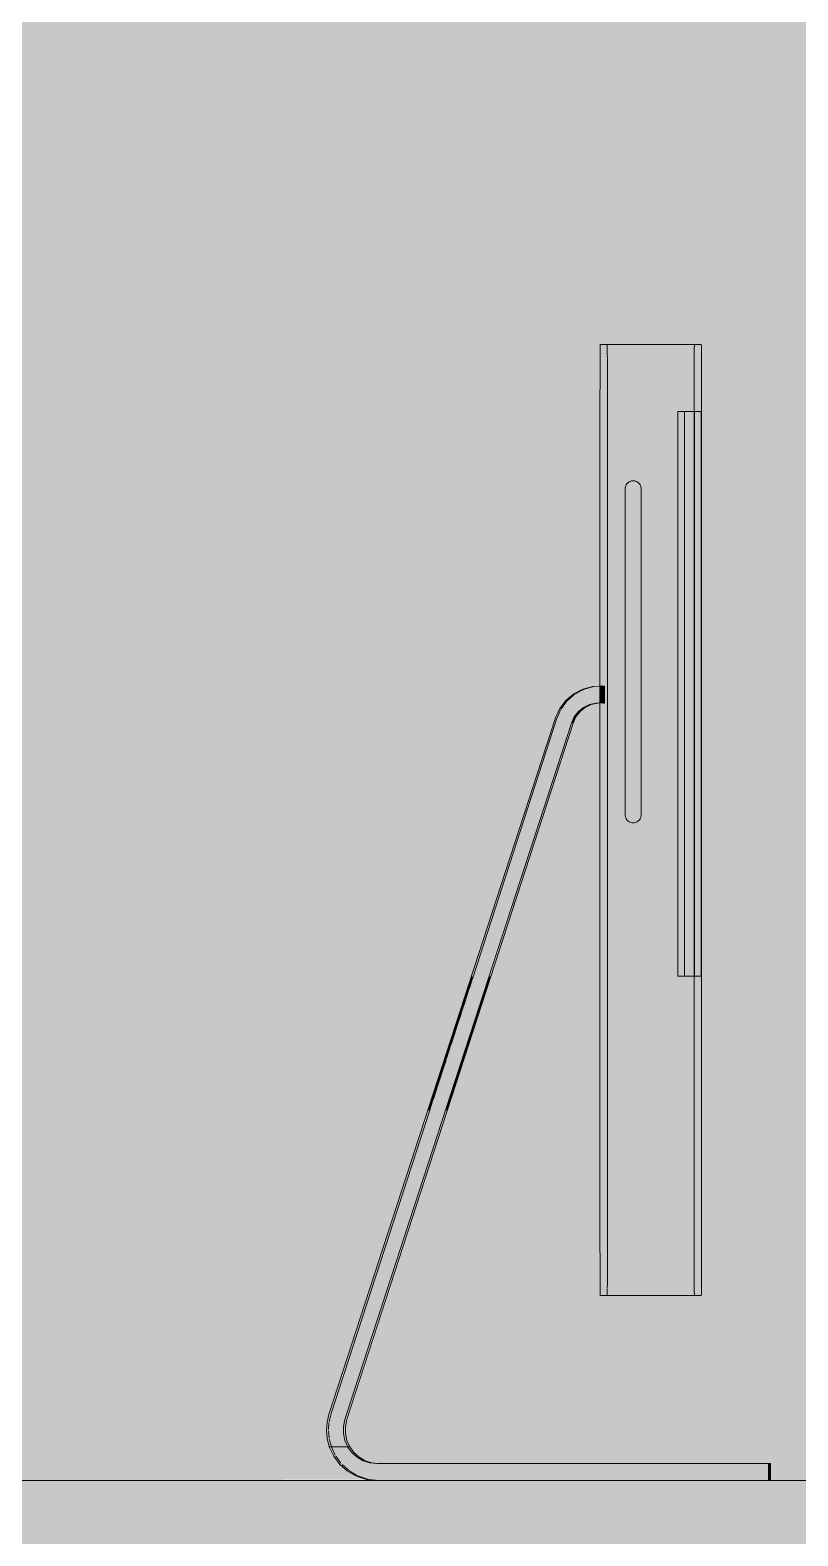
# Model space of a CAD drawing. Header units: millimetres. Extents: x 855 to 48623, y -2192 to 8255.
# Drawn here: x 25511 to 25801, y 4929 to 5498 of the extents above; entities that cross this region are included whole.
import ezdxf

# ---------------------------------------------------------------- set-up
doc = ezdxf.new("R2010")
doc.units = ezdxf.units.MM
doc.layers.add('A-WALL-PATT', color=7, linetype='Continuous', lineweight=9)
for name, color, linetype, lineweight, true_color, transparency in [('I-FURN-10', 7, 'Continuous', 9, 0xf9f9f9, 0.7), ('I-FURN-13', 7, 'Continuous', 9, 0x395f96, 0.7), ('I-FURN-5', 7, 'Continuous', 9, 0x7f7f7f, 0.7)]:
    doc.layers.add(name, color=color, linetype=linetype, lineweight=lineweight, true_color=true_color, transparency=transparency)
for name, color, linetype, lineweight, true_color in [('I-FURN-104', 7, 'Continuous', 9, 0xa3aebf), ('I-FURN-14', 7, 'Continuous', 9, 0xb8b8b8), ('I-FURN-4', 7, 'Continuous', 9, 0xacacac), ('I-FURN-6', 7, 'Continuous', 9, 0xc0c0c0), ('I-FURN-7', 7, 'Continuous', 9, 0x9e9e9e), ('I-FURN-9', 7, 'Continuous', 9, 0xd1d1d1)]:
    doc.layers.add(name, color=color, linetype=linetype, lineweight=lineweight, true_color=true_color)

# ---------------------------------------------------------------- blocks, each defined once
blk = doc.blocks.new('Стол базовый прямоугольный - 1_2-26230909-Развертка 2_03-2')
at = {"layer": 'I-FURN-5'}
blk.add_hatch(color=256, dxfattribs=at).paths.add_polyline_path([(2860, 4910), (2900, 4910), (2900, 4950), (2300, 4950), (2300, 4910), (2810.43, 4910)])
at = {"layer": 'I-FURN-6'}
blk.add_line((2300, 4950), (2900, 4950), dxfattribs=at)
blk = doc.blocks.new('iMac_G5_Computer_17quot_Screen_Model_4681 - iMac_G5_Computer_17quot_Screen_Model_4681-V18-Развертка 2_03-2')
at = {"layer": 'I-FURN-10'}
for points in [[(5695.25, 5360.21), (5730.81, 5360.21), (5730.81, 5379.26), (5695.38, 5379.26), (5695.29, 5373.68), (5695.25, 5360.21)], [(5730.93, 5019.85), (5733.51, 5019.85), (5733.57, 5022.4), (5733.63, 5063.76), (5733.47, 5379.26), (5730.93, 5379.26), (5730.92, 5353.86), (5733.47, 5353.86), (5733.47, 5140.5), (5730.81, 5140.5), (5730.93, 5020.5)], [(5730.9, 5019.85), (5730.93, 5019.85), (5730.85, 5025.43), (5730.72, 5038.9), (5695.25, 5038.9), (5695.38, 5019.85), (5730.87, 5019.85)]]:
    blk.add_hatch(color=256, dxfattribs=at).paths.add_polyline_path(points)
h = blk.add_hatch(color=256, dxfattribs=at)
h.paths.add_polyline_path([(5695.25, 5038.9), (5730.81, 5038.9), (5730.81, 5140.5), (5724.63, 5140.5), (5724.63, 5353.86), (5730.81, 5353.86), (5730.81, 5360.21), (5695.25, 5360.21), (5695.25, 5250.04), (5696.97, 5250.07), (5696.97, 5243.69), (5695.25, 5243.69), (5695.25, 5038.9)])
h.paths.add_polyline_path([(5707, 5198.57), (5705.65, 5199.34), (5704.88, 5200.69), (5704.77, 5201.46), (5704.88, 5325.49), (5705.65, 5326.84), (5707, 5327.61), (5708.55, 5327.61), (5709.9, 5326.84), (5710.67, 5325.49), (5710.78, 5324.71), (5710.67, 5200.69), (5709.9, 5199.34), (5708.55, 5198.57)])
at = {"layer": 'I-FURN-13'}
for points in [[(5730.81, 5140.5), (5730.77, 5353.86), (5724.63, 5353.86), (5724.63, 5140.5), (5729.35, 5140.5)], [(5731.8, 5140.5), (5733.47, 5140.5), (5733.33, 5353.86), (5730.98, 5353.86), (5730.98, 5140.5)], [(5730.85, 5140.5), (5730.98, 5140.5), (5730.81, 5140.5)]]:
    blk.add_hatch(color=256, dxfattribs=at).paths.add_polyline_path(points)
at = {"layer": 'I-FURN-5'}
for points in [[(5708.55, 5198.57), (5709.9, 5199.34), (5710.67, 5200.69), (5710.77, 5201.46), (5710.67, 5325.49), (5709.9, 5326.84), (5708.55, 5327.61), (5707, 5327.61), (5705.65, 5326.84), (5704.88, 5325.49), (5704.77, 5324.71), (5704.88, 5200.69), (5705.65, 5199.34), (5707, 5198.57)], [(5599.96, 4962.7), (5598.73, 4965.83), (5598.33, 4969.05), (5598.33, 4970.38), (5599.65, 4975.36), (5636.9, 5089.89), (5630.6, 5089.89), (5635.08, 5103.3), (5647.26, 5140.31), (5653.3, 5140.31), (5685.11, 5237.57), (5686.1, 5239.24), (5687.71, 5241), (5689.68, 5242.39), (5692.5, 5243.44), (5693.82, 5243.73), (5695.25, 5243.73), (5695.25, 5250.04), (5691.35, 5249.67), (5688.09, 5248.66), (5684.48, 5246.52), (5682.36, 5244.75), (5680.03, 5241.68), (5677.79, 5236.2), (5592.14, 4972.03), (5592.01, 4967.72), (5592.36, 4965.13), (5592.99, 4962.7), (5599.94, 4962.7)], [(5696.36, 5243.69), (5696.36, 5250.07), (5695.25, 5250.04), (5695.25, 5243.71)], [(5696.36, 5243.69), (5696.97, 5243.69), (5696.97, 5250.07), (5696.36, 5250.07)], [(5684.77, 5236.2), (5685.11, 5236.2), (5686.16, 5238.5), (5687.71, 5240.5), (5689.68, 5242.09), (5687.71, 5241), (5687.09, 5240.5), (5685.11, 5237.57), (5684.72, 5236.2)], [(5598.88, 4972.97), (5599.65, 4972.97), (5684.92, 5236.2), (5684.48, 5236.2), (5653.6, 5140.31), (5653.62, 5140.18), (5649.09, 5125.85), (5637.19, 5089.89), (5636.9, 5089.89), (5599.52, 4974.94)], [(5710.77, 5201.46), (5710.78, 5201.5), (5710.77, 5226.66)], [(5645.28, 5115.1), (5653.22, 5140.31), (5646.98, 5140.31), (5642.75, 5126.9), (5638.94, 5115.1), (5645.1, 5115.1)], [(5645.6, 5115.1), (5645.61, 5115.1), (5649.43, 5127.81), (5645.28, 5115.1)], [(5637.08, 5089.89), (5637.27, 5090.02), (5641.76, 5104.22), (5645.1, 5115.1), (5638.94, 5115.1), (5630.6, 5089.89), (5637.06, 5089.89)], [(5637.27, 5089.89), (5641.76, 5103.3), (5645.6, 5115.1), (5645.28, 5115.1), (5637.23, 5089.89)], [(5609.12, 4956.63), (5605.77, 4957.92), (5603.47, 4959.51), (5601.5, 4961.65), (5600.73, 4962.7), (5599.65, 4965.13), (5599.1, 4968.73), (5599.1, 4970.38), (5599.65, 4972.97), (5598.88, 4972.97), (5598.33, 4969.05), (5598.33, 4967.72), (5599.1, 4964.62), (5600.73, 4961.62), (5602.31, 4959.82), (5604.29, 4958.31), (5607.05, 4957.03), (5608.29, 4956.63)], [(5610.93, 4950), (5743.76, 4950), (5743.76, 4956.35), (5608.29, 4956.63), (5604.7, 4958.07), (5603.03, 4959.17), (5600.73, 4961.61), (5599.65, 4962.7), (5592.99, 4962.7), (5594.66, 4959.17), (5598.04, 4955.16), (5599.94, 4953.5), (5603.34, 4951.58), (5608.29, 4950.27)], [(5758.75, 4950), (5758.75, 4956.35), (5743.76, 4956.35), (5743.76, 4950), (5758.33, 4950)], [(5759.72, 4950), (5759.72, 4956.35), (5758.75, 4956.35), (5758.75, 4950)]]:
    blk.add_hatch(color=256, dxfattribs=at).paths.add_polyline_path(points)
at = {"layer": 'I-FURN-104'}
for p, q in [((5724.63, 5353.86), (5727.12, 5353.86)), ((5727.12, 5353.86), (5727.12, 5140.5)), ((5730.81, 5353.86), (5727.12, 5353.86)), ((5733.33, 5353.86), (5730.98, 5353.86)), ((5727.12, 5140.5), (5724.63, 5140.5)), ((5727.12, 5140.5), (5730.81, 5140.5)), ((5730.98, 5140.5), (5733.47, 5140.5))]:
    blk.add_line(p, q, dxfattribs=at)
at = {"layer": 'I-FURN-14'}
for p, q in [((5704.78, 5201.46), (5704.78, 5324.71)), ((5710.78, 5324.71), (5710.78, 5201.46)), ((5696.97, 5250.07), (5696.36, 5250.11)), ((5695.54, 5243.78), (5696.97, 5243.69))]:
    blk.add_line(p, q, dxfattribs=at)
for centre, start_param, end_param in [((5707.78, 5324.71), 1.308997, 1.570796), ((5707.78, 5324.71), 0.525399, 0.785398), ((5707.78, 5324.71), 0.263345, 0.523599), ((5707.78, 5324.71), 5.235988, 5.497787), ((5707.78, 5324.71), 4.712389, 5.235988), ((5707.78, 5201.46), 1.570796, 1.832596), ((5707.78, 5201.46), 4.18879, 4.712389), ((5707.78, 5201.46), 2.356194, 2.616194), ((5707.78, 5201.46), 2.617994, 2.878247), ((5707.78, 5201.46), 3.926991, 4.18879)]:
    blk.add_ellipse(centre, major_axis=(0, 3), ratio=0.999978, start_param=start_param, end_param=end_param, dxfattribs=at)
at = {"layer": 'I-FURN-4'}
for p, q in [((5693.11, 5249.96), (5692.51, 5249.87)), ((5680.39, 5241.19), (5679.07, 5238.16)), ((5694.44, 5243.73), (5695.25, 5243.78)), ((5679.01, 5237.97), (5647.31, 5140.31)), ((5644.12, 5131.94), (5642.46, 5126.9)), ((5638.94, 5115.1), (5640.91, 5121.18)), ((5638.6, 5115.1), (5636.63, 5109.02)), ((5630.94, 5089.89), (5593.62, 4974.94)), ((5593.55, 4974.7), (5592.94, 4972.15)), ((5592.89, 4971.83), (5592.69, 4969.22)), ((5592.69, 4968.73), (5592.92, 4966.06)), ((5592.98, 4965.74), (5593.78, 4962.7)), ((5592.99, 4962.7), (5592.99, 4962.7)), ((5599.94, 4962.7), (5592.99, 4962.7)), ((5593.78, 4962.7), (5595.22, 4959.56)), ((5595.45, 4959.17), (5597.42, 4956.49)), ((5597.81, 4956.06), (5600.2, 4953.9)), ((5744.9, 4956.35), (5611.76, 4956.35)), ((5756.39, 4956.35), (5744.9, 4956.35)), ((5758.22, 4956.35), (5756.39, 4956.35)), ((5759.72, 4956.35), (5758.37, 4956.35)), ((5600.37, 4953.77), (5600.75, 4953.5)), ((5600.75, 4953.5), (5603.46, 4951.9)), ((5607.18, 4950.56), (5607.87, 4950.4)), ((5607.87, 4950.4), (5611.76, 4950)), ((5743.76, 4950), (5610.93, 4950)), ((5750.01, 4950), (5743.76, 4950)), ((5758.75, 4950), (5750.01, 4950)), ((5758.75, 4950), (5759.72, 4950))]:
    blk.add_line(p, q, dxfattribs=at)
at = {"layer": 'I-FURN-4', "flags": 128}
for points in [[(5685.4, 5246.85), (5683, 5244.75), (5682.71, 5244.44)], [(5688.74, 5248.74), (5685.95, 5247.23), (5685.53, 5246.94)], [(5692.45, 5249.86), (5689.38, 5249), (5688.85, 5248.79)], [(5682.57, 5244.29), (5680.67, 5241.68), (5680.5, 5241.4)], [(5644.37, 5131.94), (5645.66, 5136), (5646.54, 5138.85), (5646.98, 5140.31), (5646.94, 5140.31), (5646.43, 5138.85), (5645.47, 5136), (5644.12, 5131.94)], [(5642.46, 5126.9), (5640.58, 5121.18), (5638.6, 5115.1)], [(5640.91, 5121.18), (5642.75, 5126.9), (5644.37, 5131.94)], [(5636.63, 5109.02), (5634.78, 5103.3), (5633.17, 5098.26), (5631.88, 5094.2), (5630.99, 5091.35), (5630.56, 5089.89), (5630.6, 5089.89), (5631.11, 5091.35), (5632.07, 5094.2), (5633.42, 5098.26), (5635.08, 5103.3), (5636.96, 5109.02), (5638.94, 5115.1)], [(5603.6, 4951.83), (5604.15, 4951.58), (5607.08, 4950.58)]]:
    blk.add_lwpolyline(points, dxfattribs=at)
at = {"layer": 'I-FURN-6'}
for p, q in [((5730.93, 5379.26), (5695.38, 5379.26)), ((5733.51, 5379.26), (5730.93, 5379.26)), ((5695.25, 5038.9), (5695.25, 5360.21)), ((5730.81, 5360.21), (5730.81, 5038.9)), ((5733.63, 5038.9), (5733.63, 5360.21)), ((5733.47, 5353.86), (5730.98, 5353.86)), ((5733.47, 5140.5), (5733.47, 5353.86)), ((5695.25, 5250.13), (5693.11, 5249.96)), ((5695.25, 5250.13), (5694.92, 5250.13)), ((5592.83, 4974.94), (5678.43, 5238.16)), ((5684.48, 5236.2), (5598.88, 4972.97)), ((5599.65, 4972.97), (5685.11, 5236.2)), ((5730.98, 5140.5), (5733.47, 5140.5)), ((5695.38, 5019.85), (5730.93, 5019.85)), ((5730.93, 5019.85), (5733.51, 5019.85)), ((5599.94, 4962.7), (5592.99, 4962.7)), ((5610.93, 4956.35), (5743.76, 4956.35)), ((5743.76, 4956.35), (5758.75, 4956.35)), ((5758.75, 4956.35), (5759.72, 4956.35)), ((5759.72, 4950), (5759.72, 4956.35))]:
    blk.add_line(p, q, dxfattribs=at)
at = {"layer": 'I-FURN-6', "flags": 128}
for points in [[(5678.43, 5238.16), (5680.03, 5241.68), (5682.36, 5244.75), (5685.32, 5247.23), (5688.75, 5249), (5692.5, 5249.96), (5695.25, 5250.13)], [(5695.25, 5243.78), (5693.82, 5243.73), (5691.35, 5243.18), (5689.06, 5242.09), (5687.09, 5240.5), (5685.53, 5238.5), (5684.48, 5236.2)], [(5685.11, 5236.2), (5686.16, 5238.5), (5687.71, 5240.5), (5689.68, 5242.09), (5691.97, 5243.18), (5694.4, 5243.72)], [(5645.28, 5115.1), (5647.26, 5121.18), (5649.13, 5126.9), (5650.79, 5131.94), (5652.14, 5136), (5653.1, 5138.85), (5653.62, 5140.31), (5653.66, 5140.31), (5653.22, 5138.85), (5652.33, 5136), (5651.04, 5131.94), (5649.43, 5126.9), (5647.58, 5121.18), (5645.61, 5115.1)], [(5645.61, 5115.1), (5643.63, 5109.02), (5641.76, 5103.3), (5640.1, 5098.26), (5638.75, 5094.2), (5637.79, 5091.35), (5637.27, 5089.89), (5637.23, 5089.89), (5637.67, 5091.35), (5638.56, 5094.2), (5639.85, 5098.26), (5641.46, 5103.3), (5643.31, 5109.02), (5645.28, 5115.1)], [(5591.9, 4969.05), (5592.14, 4972.03), (5592.83, 4974.94)], [(5598.88, 4972.97), (5598.33, 4970.38), (5598.33, 4967.72), (5598.88, 4965.13), (5599.96, 4962.7)], [(5600.73, 4962.7), (5599.65, 4965.13), (5599.1, 4967.72), (5599.1, 4970.38), (5599.65, 4972.97)], [(5592.99, 4962.7), (5592.18, 4965.83), (5591.9, 4969.05)], [(5610.93, 4950), (5607.05, 4950.4), (5603.34, 4951.58), (5599.94, 4953.5), (5597.01, 4956.06), (5594.66, 4959.17), (5592.99, 4962.7)], [(5599.94, 4962.7), (5601.5, 4960.55), (5603.47, 4958.78), (5605.77, 4957.45), (5608.29, 4956.63), (5610.93, 4956.35)], [(5611.76, 4956.35), (5609.12, 4956.63), (5606.59, 4957.45), (5604.29, 4958.78), (5602.31, 4960.55), (5600.75, 4962.7)]]:
    blk.add_lwpolyline(points, dxfattribs=at)
at = {"layer": 'I-FURN-6'}
for centre, start_param, end_param in [((5695.38, 5360.21), 0, 1.570796), ((5730.93, 5360.21), 0, 1.570796), ((5733.51, 5360.21), 4.712389, 6.283185), ((5695.38, 5038.9), 1.570796, 3.141593), ((5730.93, 5038.9), 1.570796, 3.141593), ((5733.51, 5038.9), 3.141593, 4.712389)]:
    blk.add_ellipse(centre, major_axis=(0, 19.05), ratio=0.006622, start_param=start_param, end_param=end_param, dxfattribs=at)
at = {"layer": 'I-FURN-7'}
for p, q in [((5646.79, 5138.73), (5645.91, 5136)), ((5647.29, 5140.24), (5646.83, 5138.85)), ((5645.86, 5135.85), (5644.59, 5131.94)), ((5642.9, 5126.73), (5641.1, 5121.18)), ((5644.54, 5131.77), (5642.96, 5126.9)), ((5641.04, 5121.01), (5639.12, 5115.1)), ((5639.07, 5114.93), (5637.15, 5109.02)), ((5637.1, 5108.86), (5635.29, 5103.3)), ((5633.61, 5098.11), (5632.34, 5094.2)), ((5635.24, 5103.14), (5633.66, 5098.26)), ((5632.3, 5094.08), (5631.41, 5091.35)), ((5631.39, 5091.28), (5630.94, 5089.89)), ((5593.78, 4962.7), (5593.78, 4962.7)), ((5593.78, 4962.7), (5599.94, 4962.7)), ((5593.78, 4962.7), (5599.94, 4962.7)), ((5599.96, 4962.7), (5599.94, 4962.7)), ((5599.96, 4962.7), (5600.73, 4962.7)), ((5599.96, 4962.7), (5600.73, 4962.7)), ((5600.75, 4962.7), (5600.73, 4962.7)), ((5611.76, 4950), (5744.9, 4950)), ((5744.9, 4950), (5751.15, 4950)), ((5751.15, 4950), (5758.22, 4950)), ((5758.37, 4950), (5759.72, 4950))]:
    blk.add_line(p, q, dxfattribs=at)
at = {"layer": 'I-FURN-9'}
for p, q in [((5695.38, 5379.26), (5697.95, 5379.26)), ((5698.07, 5360.21), (5698.07, 5038.9)), ((5724.63, 5140.5), (5724.63, 5353.86)), ((5724.63, 5353.86), (5730.81, 5353.86)), ((5730.98, 5353.86), (5730.98, 5140.5)), ((5707.78, 5327.71), (5707.77, 5327.71)), ((5704.77, 5324.71), (5704.77, 5201.46)), ((5710.77, 5201.46), (5710.77, 5324.71)), ((5695.25, 5250.13), (5696.36, 5250.07)), ((5696.36, 5250.11), (5695.54, 5250.13)), ((5696.36, 5250.07), (5696.97, 5250.07)), ((5696.36, 5250.07), (5696.36, 5243.69)), ((5696.97, 5243.69), (5696.97, 5250.07)), ((5696.36, 5243.69), (5695.25, 5243.78)), ((5696.36, 5243.69), (5696.97, 5243.69)), ((5707.77, 5198.46), (5707.78, 5198.46)), ((5724.63, 5140.5), (5730.81, 5140.5)), ((5697.95, 5019.85), (5695.38, 5019.85))]:
    blk.add_line(p, q, dxfattribs=at)
for centre, major_axis, ratio, start_param, end_param in [((5697.95, 5360.21), (0, 19.05), 0.006622, 6.040777, 6.283185), ((5697.95, 5360.21), (0, 19.05), 0.006622, 5.779427, 6.021386), ((5697.95, 5360.21), (0, 19.05), 0.006622, 5.518017, 5.759587), ((5697.95, 5360.21), (0, 19.05), 0.006622, 4.712389, 5.497787), ((5707.77, 5324.71), (0, 3), 0.999978, 0.785398, 1.570796), ((5707.78, 5324.71), (0, 3), 0.999978, 0.785398, 1.308997), ((5707.77, 5324.71), (0, 3), 0.999978, 0, 0.785398), ((5707.78, 5324.71), (0, 3), 0.999978, 0, 0.261799), ((5707.77, 5324.71), (0, 3), 0.999978, 5.497787, 6.283185), ((5707.78, 5324.71), (0, 3), 0.999978, 6.021386, 6.283185), ((5707.78, 5324.71), (0, 3), 0.999978, 5.759587, 6.021386), ((5707.78, 5324.71), (0, 3), 0.999978, 5.497787, 5.759587), ((5707.77, 5324.71), (0, 3), 0.999978, 5.235988, 5.497787), ((5707.77, 5324.71), (0, 3), 0.999978, 4.712389, 5.235988), ((5707.77, 5201.46), (0, 3), 0.999978, 1.570796, 1.832596), ((5707.78, 5201.46), (0, 3), 0.999978, 1.832596, 2.356194), ((5707.77, 5201.46), (0, 3), 0.999978, 1.832596, 2.356194), ((5707.77, 5201.46), (0, 3), 0.999978, 3.926991, 4.45059), ((5707.77, 5201.46), (0, 3), 0.999978, 4.45059, 4.712389), ((5707.77, 5201.46), (0, 3), 0.999978, 2.356194, 2.617994), ((5707.77, 5201.46), (0, 3), 0.999978, 2.617994, 3.141593), ((5707.78, 5201.46), (0, 3), 0.999978, 2.879793, 3.141593), ((5707.77, 5201.46), (0, 3), 0.999978, 3.141593, 3.665191), ((5707.78, 5201.46), (0, 3), 0.999978, 3.141593, 3.403392), ((5707.78, 5201.46), (0, 3), 0.999978, 3.403392, 3.926991), ((5707.77, 5201.46), (0, 3), 0.999978, 3.665191, 3.926991), ((5697.95, 5038.9), (0, 19.05), 0.006622, 3.926991, 4.712389), ((5697.95, 5038.9), (0, 19.05), 0.006622, 3.685095, 3.926991), ((5697.95, 5038.9), (0, 19.05), 0.006622, 3.160573, 3.403392), ((5697.95, 5038.9), (0, 19.05), 0.006622, 3.422852, 3.665191)]:
    blk.add_ellipse(centre, major_axis=major_axis, ratio=ratio, start_param=start_param, end_param=end_param, dxfattribs=at)

msp = doc.modelspace()

# ---------------------------------------------------------------- hatches: boundary and pattern name
at = {"layer": 'A-WALL-PATT'}
h = msp.add_hatch(color=256, dxfattribs=at)
h.paths.add_polyline_path([(25764.77, 5379.26), (25764.77, 5379.31), (25763.98, 5498.17)])
h.paths.add_polyline_path([(26211.26, 4250), (26211.26, 6000), (27110.26, 6000), (27110.26, 7600), (20552.26, 7600), (20552.26, 4250), (21731.26, 4250), (21731.26, 4950), (21802.98, 4950), (21802.98, 4953.17), (21799.83, 4953.17), (21800.05, 4966.03), (21802.17, 4970.24), (21803.14, 4971.49), (21808.06, 4974.52), (21810.41, 4975.23), (21817.14, 4975.4), (21874.36, 4975.4), (21874.61, 4975.97), (21915.37, 4979.87), (21934.36, 4982.69), (21949.23, 4985.08), (21950.08, 4985.08), (21950.33, 4985.62), (21967.62, 4989.15), (21967.89, 4989.15), (21969.13, 4989.15), (21969.25, 4982.72), (21981.93, 4986.01), (21982.18, 4993.74), (21999.75, 4996.24), (22000.25, 4996.24), (22000.43, 4990.28), (22001.31, 4990.17), (22002.8, 4989.9), (22003.81, 4988.8), (22004.13, 4987.73), (22006.52, 4950.38), (22006.17, 4950.1), (22003.62, 4950.38), (22003.27, 4950.35), (22003.27, 4950), (22063.73, 4950), (22063.73, 4956.35), (22214.34, 4956.63), (22216.87, 4957.45), (22219.61, 4959.17), (22221.15, 4960.55), (22222.72, 4962.7), (22223.95, 4965.83), (22224.35, 4969.05), (22224.35, 4970.38), (22223.17, 4974.94), (22138.35, 5236.2), (22137.3, 5238.5), (22135.74, 5240.5), (22133.77, 5242.09), (22130.34, 5243.44), (22128.21, 5243.69), (22128.08, 5019.85), (22089.95, 5019.85), (22089.86, 5025.43), (22089.82, 5063.76), (22089.95, 5379.26), (22128.08, 5379.26), (22128.21, 5360.21), (22128.21, 5250.02), (22131.49, 5249.83), (22135.74, 5248.46), (22138.35, 5247.05), (22141.1, 5244.75), (22143.66, 5241.16), (22145.03, 5238.16), (22231.32, 4972.03), (22231.44, 4967.72), (22231.28, 4965.83), (22230.47, 4962.7), (22228.01, 4958.12), (22225.41, 4955.16), (22222.71, 4953.04), (22219.31, 4951.32), (22215.58, 4950.4), (22214.34, 4950), (22429.55, 4950.27), (22427.03, 4950.81), (22424.6, 4951.58), (22421.2, 4953.5), (22418.05, 4956.35), (22415.92, 4959.17), (22414.25, 4962.71), (22413.44, 4965.83), (22413.27, 4970.38), (22413.62, 4972.97), (22414.09, 4974.94), (22499.69, 5238.16), (22501.29, 5241.68), (22503.62, 5244.75), (22506.79, 5247.34), (22510.62, 5249.16), (22513.75, 5249.96), (22516.51, 5250.07), (22516.63, 5379.26), (22554.77, 5379.26), (22554.89, 5353.86), (22554.77, 5019.85), (22516.63, 5019.85), (22516.54, 5025.43), (22516.51, 5063.76), (22516.51, 5243.71), (22514.91, 5243.69), (22512.61, 5242.89), (22510.01, 5241.34), (22508.35, 5239.69), (22507.42, 5238.5), (22505.74, 5234.26), (22420.36, 4970.38), (22420.36, 4967.72), (22421.22, 4964.44), (22422.76, 4961.65), (22423.57, 4960.55), (22425.55, 4958.78), (22428.31, 4957.3), (22430.37, 4956.54), (22432.19, 4956.35), (22580.98, 4956.35), (22580.98, 4950), (22638.98, 4950), (22638, 4950.78), (22640.59, 4987.73), (22641.4, 4989.5), (22642.52, 4990.17), (22644.47, 4990.28), (22644.73, 4996.24), (22646.66, 4996.22), (22646.66, 4996.24), (22662.79, 4993.7), (22662.95, 4985.78), (22675.46, 4982.72), (22675.74, 4989.15), (22677.02, 4989.15), (22678.28, 4989.15), (22694.64, 4985.56), (22694.87, 4985.08), (22696.58, 4985.04), (22696.83, 4985.08), (22715.95, 4981.74), (22735.06, 4979.2), (22770.36, 4975.95), (22770.36, 4975.4), (22834.91, 4975.12), (22837.98, 4973.97), (22840.7, 4972.21), (22842.2, 4970.69), (22843.44, 4968.73), (22844.66, 4966.03), (22844.89, 4962.58), (22844.84, 4953.17), (22841.69, 4953.17), (22841.69, 4950), (22931.26, 4950), (22931.26, 4250), (24891.26, 4250), (24891.26, 4950), (24987.98, 4950), (24987.98, 4953.17), (24984.83, 4953.17), (24985.05, 4966.03), (24987.17, 4970.24), (24988.82, 4971.95), (24993.06, 4974.52), (24995.41, 4975.23), (25002.14, 4975.4), (25059.36, 4975.4), (25059.61, 4975.97), (25100.37, 4979.87), (25120.28, 4982.85), (25134.23, 4985.08), (25135.08, 4985.08), (25135.33, 4985.62), (25152.62, 4989.15), (25152.89, 4989.15), (25154.13, 4989.15), (25154.25, 4982.72), (25166.93, 4986.01), (25167.18, 4993.74), (25184.75, 4996.24), (25185.25, 4996.24), (25185.36, 4990.28), (25186.31, 4990.17), (25187.8, 4989.9), (25188.81, 4988.8), (25189.13, 4987.73), (25191.52, 4950.38), (25191.17, 4950.1), (25188.62, 4950.38), (25188.27, 4950.35), (25188.27, 4950), (25248.73, 4950), (25248.73, 4956.35), (25399.34, 4956.63), (25401.87, 4957.45), (25404.61, 4959.17), (25406.15, 4960.55), (25407.72, 4962.7), (25408.95, 4965.83), (25409.35, 4969.05), (25409.35, 4970.38), (25408.17, 4974.94), (25323.35, 5236.2), (25322.3, 5238.5), (25320.74, 5240.5), (25318.77, 5242.09), (25315.34, 5243.44), (25313.21, 5243.69), (25313.08, 5019.85), (25274.95, 5019.85), (25274.86, 5025.43), (25274.82, 5063.76), (25274.95, 5379.26), (25313.08, 5379.26), (25313.21, 5360.21), (25313.21, 5250.02), (25316.49, 5249.83), (25320.74, 5248.46), (25323.35, 5247.05), (25326.55, 5244.15), (25328.66, 5241.16), (25330.03, 5238.16), (25416.32, 4972.03), (25416.44, 4967.72), (25416.28, 4965.83), (25415.47, 4962.7), (25413, 4958.11), (25410.41, 4955.16), (25407.71, 4953.04), (25404.31, 4951.32), (25400.58, 4950.4), (25399.34, 4950), (25639.55, 4950.27), (25637.03, 4950.81), (25634.6, 4951.58), (25631.2, 4953.5), (25628.27, 4956.06), (25625.92, 4959.17), (25624.25, 4962.71), (25623.44, 4965.83), (25623.27, 4970.38), (25623.62, 4972.97), (25624.09, 4974.94), (25709.69, 5238.16), (25711.29, 5241.68), (25713.62, 5244.75), (25716.79, 5247.34), (25720.62, 5249.16), (25723.75, 5249.96), (25726.51, 5250.07), (25726.63, 5379.26), (25764.77, 5379.26), (25764.89, 5353.86), (25764.77, 5019.85), (25726.63, 5019.85), (25726.54, 5025.43), (25726.51, 5072.78), (25726.51, 5243.71), (25724.91, 5243.69), (25722.61, 5242.89), (25720.01, 5241.34), (25718.35, 5239.69), (25717.42, 5238.5), (25715.74, 5234.26), (25630.36, 4970.38), (25630.36, 4967.72), (25631.22, 4964.44), (25632.76, 4961.65), (25633.57, 4960.55), (25635.96, 4958.54), (25638.31, 4957.3), (25640.37, 4956.54), (25642.19, 4956.35), (25790.98, 4956.35), (25790.98, 4950), (25848.98, 4950), (25848, 4950.78), (25850.59, 4987.73), (25851.4, 4989.5), (25852.52, 4990.17), (25854.47, 4990.28), (25854.73, 4996.24), (25856.66, 4996.22), (25856.66, 4996.24), (25872.79, 4993.7), (25872.95, 4985.78), (25885.46, 4982.72), (25885.74, 4989.15), (25887.02, 4989.15), (25888.28, 4989.15), (25904.64, 4985.56), (25904.87, 4985.08), (25906.58, 4985.04), (25906.83, 4985.08), (25925.95, 4981.74), (25945.36, 4979.17), (25980.36, 4975.95), (25980.36, 4975.4), (26044.91, 4975.12), (26047.98, 4973.97), (26050.7, 4972.21), (26052.2, 4970.69), (26053.14, 4969.4), (26054.66, 4966.03), (26054.89, 4962.58), (26054.84, 4953.17), (26051.69, 4953.17), (26051.69, 4950), (26091.26, 4950), (26091.26, 4250), (26196.26, 4250)])
h.paths.add_polyline_path([(22180.92, 4250), (22291.26, 4250), (22291.26, 4910), (21771.26, 4910), (21771.26, 4250)])
h.paths.add_polyline_path([(22371.26, 4250), (22891.26, 4250), (22891.26, 4910), (22371.26, 4910), (22371.26, 4303.55)])
h.paths.add_polyline_path([(24931.26, 4250), (25451.26, 4250), (25451.26, 4910), (24931.26, 4910), (24931.26, 4369.54)])
h.paths.add_polyline_path([(25531.26, 4250), (26051.26, 4250), (26051.26, 4910), (25531.26, 4910), (25531.26, 4290.07)])
h.paths.add_polyline_path([(22593.46, 4459), (22505.7, 4459), (22505.7, 4541), (22658.7, 4541), (22658.7, 4459), (22642.2, 4459)])
h.paths.add_polyline_path([(25171.85, 4459), (25123.08, 4459), (25123.08, 4541), (25276.08, 4541), (25276.08, 4459), (25188.58, 4459)])
h.paths.add_polyline_path([(21962.2, 4459), (21945.7, 4459), (21945.7, 4541), (22098.7, 4541), (22098.7, 4459), (21974.64, 4459)])
h.paths.add_polyline_path([(25819.96, 4459), (25683.46, 4459), (25683.46, 4541), (25836.46, 4541), (25836.46, 4459)])
h.paths.add_polyline_path([(25225.58, 4497.5), (25226.83, 4497.83), (25227.75, 4498.75), (25228.08, 4500), (25227.75, 4501.25), (25226.83, 4502.17), (25225.58, 4502.5), (25224.33, 4502.17), (25223.41, 4501.24), (25223.08, 4500), (25223.42, 4498.75), (25224.33, 4497.83), (25224.93, 4497.59)])
h.paths.add_polyline_path([(25714.96, 4497.5), (25716.21, 4497.83), (25717.12, 4498.75), (25717.46, 4500), (25717.12, 4501.25), (25716.21, 4502.17), (25714.96, 4502.5), (25713.71, 4502.17), (25712.79, 4501.25), (25712.46, 4500), (25712.79, 4498.75), (25713.71, 4497.83), (25714.31, 4497.59)])
h.paths.add_polyline_path([(25244.58, 4497.5), (25245.83, 4497.83), (25246.75, 4498.75), (25247.08, 4500), (25246.75, 4501.25), (25245.83, 4502.17), (25244.58, 4502.5), (25243.33, 4502.17), (25242.42, 4501.25), (25242.08, 4500), (25242.42, 4498.75), (25243.33, 4497.83), (25243.93, 4497.59)])
h.paths.add_polyline_path([(22608.2, 4497.5), (22609.45, 4497.83), (22610.36, 4498.75), (22610.7, 4500), (22610.36, 4501.25), (22609.45, 4502.17), (22608.2, 4502.5), (22606.95, 4502.17), (22606.03, 4501.25), (22605.7, 4500), (22606.03, 4498.75), (22606.95, 4497.83), (22607.55, 4497.59)])
h.paths.add_polyline_path([(25154.58, 4497.5), (25155.83, 4497.83), (25156.75, 4498.75), (25157.08, 4500), (25156.75, 4501.25), (25155.83, 4502.17), (25154.58, 4502.5), (25153.33, 4502.17), (25152.42, 4501.25), (25152.08, 4500), (25152.42, 4498.75), (25153.33, 4497.83), (25153.93, 4497.59)])
h.paths.add_polyline_path([(22067.2, 4497.5), (22068.45, 4497.83), (22069.36, 4498.75), (22069.7, 4500), (22069.36, 4501.25), (22068.45, 4502.17), (22067.2, 4502.5), (22065.95, 4502.17), (22065.03, 4501.25), (22064.7, 4500), (22065.03, 4498.75), (22065.95, 4497.83), (22066.55, 4497.59)])
h.paths.add_polyline_path([(22556.2, 4497.5), (22557.45, 4497.83), (22558.36, 4498.75), (22558.7, 4500), (22558.36, 4501.25), (22557.45, 4502.17), (22556.2, 4502.5), (22554.95, 4502.17), (22554.03, 4501.25), (22553.7, 4500), (22554.03, 4498.75), (22554.95, 4497.83), (22555.55, 4497.59)])
h.paths.add_polyline_path([(21996.2, 4497.5), (21997.45, 4497.83), (21998.36, 4498.75), (21998.7, 4500), (21998.36, 4501.25), (21997.45, 4502.17), (21996.2, 4502.5), (21994.95, 4502.17), (21994.03, 4501.25), (21993.7, 4500), (21994.03, 4498.75), (21994.95, 4497.83), (21995.55, 4497.59)])
h.paths.add_polyline_path([(22537.2, 4497.5), (22538.45, 4497.83), (22539.36, 4498.75), (22539.7, 4500), (22539.36, 4501.25), (22538.45, 4502.17), (22537.2, 4502.5), (22535.95, 4502.17), (22535.03, 4501.25), (22534.7, 4500), (22535.03, 4498.75), (22535.95, 4497.83), (22536.55, 4497.59)])
h.paths.add_polyline_path([(21977.2, 4497.5), (21978.45, 4497.83), (21979.36, 4498.75), (21979.7, 4500), (21979.36, 4501.25), (21978.45, 4502.17), (21977.2, 4502.5), (21975.95, 4502.17), (21975.03, 4501.25), (21974.7, 4500), (21975.03, 4498.75), (21975.95, 4497.83), (21976.55, 4497.59)])
h.paths.add_polyline_path([(25733.96, 4497.5), (25735.21, 4497.83), (25736.12, 4498.75), (25736.46, 4500), (25736.12, 4501.25), (25735.21, 4502.17), (25733.96, 4502.5), (25732.71, 4502.17), (25731.79, 4501.25), (25731.46, 4500), (25731.79, 4498.75), (25732.71, 4497.83), (25733.31, 4497.59)])
h.paths.add_polyline_path([(22627.2, 4497.5), (22628.45, 4497.83), (22629.36, 4498.75), (22629.7, 4500), (22629.36, 4501.25), (22628.45, 4502.17), (22627.2, 4502.5), (22625.95, 4502.17), (22625.03, 4501.25), (22624.7, 4500), (22625.03, 4498.75), (22625.95, 4497.83), (22626.55, 4497.59)])
h.paths.add_polyline_path([(22048.2, 4497.5), (22049.45, 4497.83), (22050.36, 4498.75), (22050.7, 4500), (22050.36, 4501.25), (22049.45, 4502.17), (22048.2, 4502.5), (22046.95, 4502.17), (22046.03, 4501.25), (22045.7, 4500), (22046.03, 4498.75), (22046.95, 4497.83), (22047.55, 4497.59)])
h.paths.add_polyline_path([(25173.58, 4497.5), (25174.83, 4497.83), (25175.75, 4498.75), (25176.08, 4500), (25175.75, 4501.25), (25174.83, 4502.17), (25173.58, 4502.5), (25172.33, 4502.17), (25171.42, 4501.25), (25171.08, 4500), (25171.42, 4498.75), (25172.33, 4497.83), (25172.93, 4497.59)])
h.paths.add_polyline_path([(25804.96, 4497.5), (25806.21, 4497.83), (25807.12, 4498.75), (25807.46, 4500), (25807.12, 4501.25), (25806.21, 4502.17), (25804.96, 4502.5), (25803.71, 4502.17), (25802.79, 4501.25), (25802.46, 4500), (25802.79, 4498.75), (25803.71, 4497.83), (25804.31, 4497.59)])
h.paths.add_polyline_path([(25785.96, 4497.5), (25787.21, 4497.83), (25788.12, 4498.75), (25788.46, 4500), (25788.12, 4501.25), (25787.21, 4502.17), (25785.96, 4502.5), (25784.71, 4502.17), (25783.79, 4501.25), (25783.46, 4500), (25783.79, 4498.75), (25784.71, 4497.83), (25785.31, 4497.59)])
h.paths.add_polyline_path([(25885.46, 4982.47), (25885.46, 4982.48), (25885.12, 4982.55)])
h.paths.add_polyline_path([(22675.46, 4982.47), (22675.46, 4982.48), (22675.12, 4982.55)])
h.paths.add_polyline_path([(25885.46, 4982.57), (25885.27, 4982.63), (25885.25, 4982.63)])
h.paths.add_polyline_path([(22675.46, 4982.57), (22675.27, 4982.63), (22675.25, 4982.63)])

# ---------------------------------------------------------------- block references
at = {"layer": 'I-FURN-4'}
msp.add_blockref('Стол базовый прямоугольный - 1_2-26230909-Развертка 2_03-2', (23191.26, 0), dxfattribs=at)
at = {"layer": 'I-FURN-9'}
msp.add_blockref('iMac_G5_Computer_17quot_Screen_Model_4681 - iMac_G5_Computer_17quot_Screen_Model_4681-V18-Развертка 2_03-2', (20031.26, 0), dxfattribs=at)

doc.saveas('drawing.dxf')
